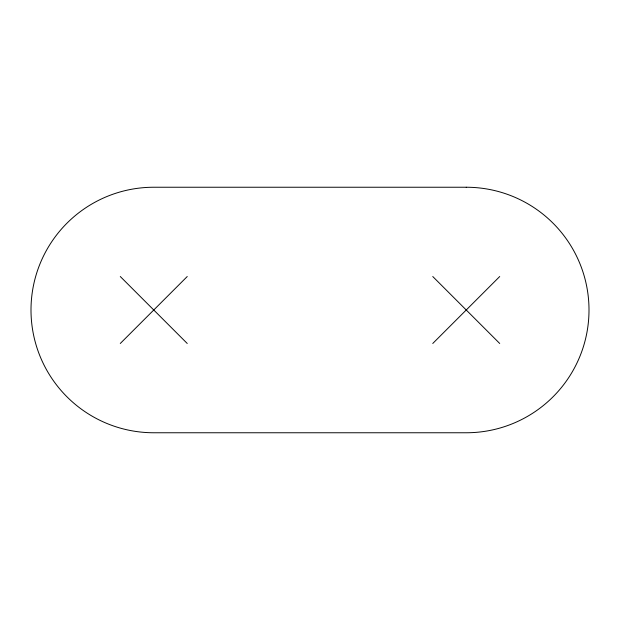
<?xml version="1.0" encoding="UTF-8"?>
<svg xmlns="http://www.w3.org/2000/svg" width="620" height="620" viewBox="0 0 620 620"><rect width="100%" height="100%" fill="white"/><g stroke="black" fill="none" stroke-linecap="round" stroke-linejoin="round"><path stroke-width="0.93" d="M120.28 343.48L187.24 276.52M432.76 343.48L499.72 276.52M432.76 276.52L499.72 343.48M120.28 276.52L187.24 343.48M466.24 187.24L153.76 187.24A122.76 122.76 0 0 0 31 310A122.76 122.76 0 0 0 153.76 432.76L466.24 432.76A122.76 122.76 0 0 0 589 310A122.76 122.76 0 0 0 466.24 187.24"/></g></svg>
